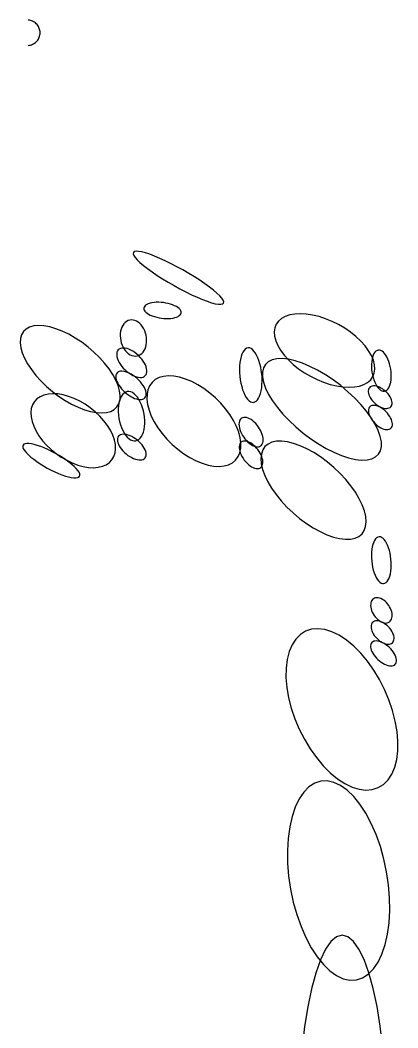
# Model space of a CAD drawing. Extents: x 27 to 214, y 5 to 397.
# Drawn here: x 27.9 to 55.5, y 120.3 to 193.9 of the extents above; entities that cross this region are included whole.
import ezdxf

# ---------------------------------------------------------------- set-up
doc = ezdxf.new("R2010")
doc.units = 0

msp = doc.modelspace()

# ---------------------------------------------------------------- linework, layer by layer
at = {"layer": 'ARCS'}
for p, q in [((28.592, 193.856), (28.512, 193.866)), ((28.672, 193.84), (28.592, 193.856)), ((28.75, 193.817), (28.672, 193.84)), ((28.826, 193.787), (28.75, 193.817)), ((28.899, 193.75), (28.826, 193.787)), ((28.968, 193.707), (28.899, 193.75)), ((29.034, 193.658), (28.968, 193.707)), ((29.094, 193.604), (29.034, 193.658)), ((29.15, 193.544), (29.094, 193.604)), ((29.2, 193.48), (29.15, 193.544)), ((29.244, 193.411), (29.2, 193.48)), ((29.282, 193.339), (29.244, 193.411)), ((29.314, 193.264), (29.282, 193.339)), ((29.339, 193.187), (29.314, 193.264)), ((29.314, 192.625), (29.339, 192.703)), ((29.357, 193.107), (29.339, 193.187)), ((29.339, 192.703), (29.357, 192.783)), ((29.367, 193.026), (29.357, 193.107)), ((29.357, 192.783), (29.367, 192.863)), ((29.371, 192.945), (29.367, 193.026)), ((29.367, 192.863), (29.371, 192.945)), ((28.512, 192.024), (28.592, 192.033)), ((28.592, 192.033), (28.672, 192.049)), ((28.672, 192.049), (28.75, 192.073)), ((28.75, 192.073), (28.826, 192.103)), ((28.826, 192.103), (28.899, 192.14)), ((28.899, 192.14), (28.968, 192.182)), ((28.968, 192.182), (29.034, 192.231)), ((29.034, 192.231), (29.094, 192.286)), ((29.094, 192.286), (29.15, 192.345)), ((29.15, 192.345), (29.2, 192.41)), ((29.2, 192.41), (29.244, 192.478)), ((29.244, 192.478), (29.282, 192.55)), ((29.282, 192.55), (29.314, 192.625))]:
    msp.add_line(p, q, dxfattribs=at)
at = {"layer": 'ELLIPSES'}
for p, q in [((36.184, 176.914), (36.17, 176.824)), ((36.17, 176.824), (36.213, 176.703)), ((36.254, 176.973), (36.184, 176.914)), ((36.213, 176.703), (36.311, 176.555)), ((36.379, 176.999), (36.254, 176.973)), ((36.311, 176.555), (36.464, 176.38)), ((36.557, 176.992), (36.379, 176.999)), ((36.785, 176.952), (36.557, 176.992)), ((37.06, 176.88), (36.785, 176.952)), ((37.375, 176.777), (37.06, 176.88)), ((37.727, 176.644), (37.375, 176.777)), ((38.108, 176.484), (37.727, 176.644)), ((36.464, 176.38), (36.668, 176.184)), ((36.668, 176.184), (36.921, 175.968)), ((36.921, 175.968), (37.217, 175.737)), ((38.513, 176.3), (38.108, 176.484)), ((38.935, 176.095), (38.513, 176.3)), ((39.365, 175.872), (38.935, 176.095)), ((39.798, 175.635), (39.365, 175.872)), ((37.217, 175.737), (37.552, 175.494)), ((37.552, 175.494), (37.919, 175.244)), ((37.919, 175.244), (38.314, 174.99)), ((40.225, 175.389), (39.798, 175.635)), ((40.639, 175.137), (40.225, 175.389)), ((41.034, 174.884), (40.639, 175.137)), ((38.314, 174.99), (38.728, 174.738)), ((38.728, 174.738), (39.155, 174.492)), ((39.155, 174.492), (39.588, 174.255)), ((41.401, 174.633), (41.034, 174.884)), ((41.736, 174.39), (41.401, 174.633)), ((42.032, 174.159), (41.736, 174.39)), ((39.588, 174.255), (40.018, 174.032)), ((40.018, 174.032), (40.44, 173.827)), ((40.44, 173.827), (40.845, 173.643)), ((40.845, 173.643), (41.226, 173.483)), ((42.285, 173.943), (42.032, 174.159)), ((42.489, 173.747), (42.285, 173.943)), ((42.642, 173.572), (42.489, 173.747)), ((42.74, 173.424), (42.642, 173.572)), ((36.97, 172.933), (36.949, 172.86)), ((36.949, 172.86), (36.951, 172.785)), ((37.014, 173.001), (36.97, 172.933)), ((37.08, 173.064), (37.014, 173.001)), ((37.168, 173.12), (37.08, 173.064)), ((37.274, 173.169), (37.168, 173.12)), ((37.399, 173.21), (37.274, 173.169)), ((37.539, 173.242), (37.399, 173.21)), ((37.692, 173.264), (37.539, 173.242)), ((37.856, 173.276), (37.692, 173.264)), ((38.028, 173.278), (37.856, 173.276)), ((38.204, 173.27), (38.028, 173.278)), ((38.382, 173.252), (38.204, 173.27)), ((38.559, 173.225), (38.382, 173.252)), ((38.732, 173.188), (38.559, 173.225)), ((38.897, 173.142), (38.732, 173.188)), ((39.053, 173.089), (38.897, 173.142)), ((39.195, 173.028), (39.053, 173.089)), ((39.323, 172.962), (39.195, 173.028)), ((39.433, 172.891), (39.323, 172.962)), ((39.524, 172.817), (39.433, 172.891)), ((39.594, 172.74), (39.524, 172.817)), ((41.226, 173.483), (41.578, 173.35)), ((41.578, 173.35), (41.893, 173.247)), ((41.893, 173.247), (42.168, 173.175)), ((42.168, 173.175), (42.396, 173.135)), ((42.396, 173.135), (42.574, 173.128)), ((42.574, 173.128), (42.699, 173.154)), ((42.699, 173.154), (42.769, 173.213)), ((42.783, 173.303), (42.74, 173.424)), ((42.769, 173.213), (42.783, 173.303)), ((36.951, 172.785), (36.976, 172.708)), ((36.976, 172.708), (37.024, 172.63)), ((37.024, 172.63), (37.094, 172.553)), ((37.094, 172.553), (37.185, 172.479)), ((37.185, 172.479), (37.296, 172.408)), ((37.296, 172.408), (37.423, 172.342)), ((37.423, 172.342), (37.566, 172.281)), ((37.566, 172.281), (37.721, 172.228)), ((37.721, 172.228), (37.887, 172.182)), ((37.887, 172.182), (38.059, 172.146)), ((38.059, 172.146), (38.236, 172.118)), ((38.236, 172.118), (38.414, 172.1)), ((38.414, 172.1), (38.591, 172.092)), ((38.591, 172.092), (38.762, 172.094)), ((38.762, 172.094), (38.926, 172.106)), ((38.926, 172.106), (39.08, 172.128)), ((39.08, 172.128), (39.22, 172.16)), ((39.22, 172.16), (39.344, 172.201)), ((39.344, 172.201), (39.451, 172.25)), ((39.451, 172.25), (39.538, 172.306)), ((39.538, 172.306), (39.604, 172.369)), ((39.642, 172.663), (39.594, 172.74)), ((39.604, 172.369), (39.649, 172.437)), ((39.668, 172.585), (39.642, 172.663)), ((39.649, 172.437), (39.67, 172.51)), ((39.67, 172.51), (39.668, 172.585)), ((47.006, 172.092), (46.786, 171.899)), ((47.281, 172.245), (47.006, 172.092)), ((47.605, 172.356), (47.281, 172.245)), ((47.972, 172.422), (47.605, 172.356)), ((48.377, 172.443), (47.972, 172.422)), ((48.812, 172.418), (48.377, 172.443)), ((49.27, 172.348), (48.812, 172.418)), ((49.743, 172.233), (49.27, 172.348)), ((50.223, 172.076), (49.743, 172.233)), ((50.702, 171.879), (50.223, 172.076)), ((28.607, 171.465), (28.353, 171.327)), ((28.912, 171.55), (28.607, 171.465)), ((29.263, 171.581), (28.912, 171.55)), ((29.653, 171.557), (29.263, 171.581)), ((30.075, 171.48), (29.653, 171.557)), ((30.524, 171.349), (30.075, 171.48)), ((30.99, 171.168), (30.524, 171.349)), ((35.34, 171.459), (35.287, 171.314)), ((35.408, 171.59), (35.34, 171.459)), ((35.49, 171.706), (35.408, 171.59)), ((35.583, 171.804), (35.49, 171.706)), ((35.686, 171.883), (35.583, 171.804)), ((35.798, 171.941), (35.686, 171.883)), ((35.917, 171.977), (35.798, 171.941)), ((36.041, 171.991), (35.917, 171.977)), ((36.167, 171.983), (36.041, 171.991)), ((36.293, 171.952), (36.167, 171.983)), ((36.418, 171.899), (36.293, 171.952)), ((36.538, 171.826), (36.418, 171.899)), ((36.653, 171.732), (36.538, 171.826)), ((36.76, 171.621), (36.653, 171.732)), ((36.857, 171.493), (36.76, 171.621)), ((36.942, 171.351), (36.857, 171.493)), ((37.015, 171.198), (36.942, 171.351)), ((46.519, 171.406), (46.478, 171.115)), ((46.622, 171.669), (46.519, 171.406)), ((46.786, 171.899), (46.622, 171.669)), ((51.171, 171.646), (50.702, 171.879)), ((51.623, 171.381), (51.171, 171.646)), ((52.049, 171.088), (51.623, 171.381)), ((27.932, 170.627), (27.915, 170.31)), ((28.012, 170.904), (27.932, 170.627)), ((28.153, 171.139), (28.012, 170.904)), ((28.353, 171.327), (28.153, 171.139)), ((31.466, 170.939), (30.99, 171.168)), ((31.944, 170.667), (31.466, 170.939)), ((32.416, 170.355), (31.944, 170.667)), ((35.227, 170.994), (35.222, 170.825)), ((35.222, 170.825), (35.233, 170.652)), ((35.249, 171.158), (35.227, 170.994)), ((35.233, 170.652), (35.26, 170.481)), ((35.287, 171.314), (35.249, 171.158)), ((37.073, 171.035), (37.015, 171.198)), ((37.117, 170.867), (37.073, 171.035)), ((37.144, 170.695), (37.117, 170.867)), ((37.155, 170.523), (37.144, 170.695)), ((46.478, 171.115), (46.5, 170.802)), ((46.5, 170.802), (46.585, 170.47)), ((52.443, 170.772), (52.049, 171.088)), ((52.798, 170.439), (52.443, 170.772)), ((27.915, 170.31), (27.96, 169.961)), ((27.96, 169.961), (28.066, 169.585)), ((32.873, 170.01), (32.416, 170.355)), ((33.308, 169.638), (32.873, 170.01)), ((35.244, 169.903), (35.155, 169.86)), ((35.347, 169.928), (35.244, 169.903)), ((35.26, 170.481), (35.304, 170.312)), ((35.304, 170.312), (35.362, 170.15)), ((35.462, 169.935), (35.347, 169.928)), ((35.362, 170.15), (35.435, 169.996)), ((35.435, 169.996), (35.52, 169.855)), ((35.587, 169.923), (35.462, 169.935)), ((35.721, 169.894), (35.587, 169.923)), ((35.861, 169.846), (35.721, 169.894)), ((36.969, 169.757), (37.037, 169.889)), ((37.037, 169.889), (37.09, 170.033)), ((37.09, 170.033), (37.128, 170.189)), ((37.128, 170.189), (37.15, 170.353)), ((37.15, 170.353), (37.155, 170.523)), ((44.458, 169.921), (44.36, 169.86)), ((44.561, 169.948), (44.458, 169.921)), ((44.667, 169.942), (44.561, 169.948)), ((44.775, 169.901), (44.667, 169.942)), ((44.883, 169.828), (44.775, 169.901)), ((46.585, 170.47), (46.73, 170.126)), ((46.73, 170.126), (46.934, 169.776)), ((53.108, 170.095), (52.798, 170.439)), ((53.367, 169.744), (53.108, 170.095)), ((28.066, 169.585), (28.233, 169.189)), ((28.233, 169.189), (28.456, 168.779)), ((33.713, 169.244), (33.308, 169.638)), ((34.082, 168.835), (33.713, 169.244)), ((34.968, 169.53), (34.967, 169.414)), ((34.967, 169.414), (34.985, 169.29)), ((34.988, 169.633), (34.968, 169.53)), ((34.985, 169.29), (35.022, 169.158)), ((35.026, 169.724), (34.988, 169.633)), ((35.022, 169.158), (35.076, 169.021)), ((35.082, 169.8), (35.026, 169.724)), ((35.155, 169.86), (35.082, 169.8)), ((35.52, 169.855), (35.617, 169.727)), ((35.617, 169.727), (35.724, 169.615)), ((35.724, 169.615), (35.839, 169.522)), ((35.839, 169.522), (35.959, 169.448)), ((36.004, 169.782), (35.861, 169.846)), ((35.959, 169.448), (36.084, 169.395)), ((36.148, 169.702), (36.004, 169.782)), ((36.084, 169.395), (36.21, 169.365)), ((36.291, 169.608), (36.148, 169.702)), ((36.21, 169.365), (36.336, 169.356)), ((36.43, 169.501), (36.291, 169.608)), ((36.336, 169.356), (36.46, 169.37)), ((36.563, 169.383), (36.43, 169.501)), ((36.46, 169.37), (36.579, 169.406)), ((36.688, 169.256), (36.563, 169.383)), ((36.579, 169.406), (36.691, 169.465)), ((36.802, 169.123), (36.688, 169.256)), ((36.691, 169.465), (36.794, 169.543)), ((36.794, 169.543), (36.888, 169.641)), ((36.888, 169.641), (36.969, 169.757)), ((44.052, 169.309), (44.002, 169.107)), ((44.114, 169.489), (44.052, 169.309)), ((44.186, 169.642), (44.114, 169.489)), ((44.269, 169.766), (44.186, 169.642)), ((44.36, 169.86), (44.269, 169.766)), ((44.988, 169.722), (44.883, 169.828)), ((45.09, 169.586), (44.988, 169.722)), ((45.186, 169.423), (45.09, 169.586)), ((45.275, 169.234), (45.186, 169.423)), ((45.355, 169.024), (45.275, 169.234)), ((46.664, 169.156), (46.32, 169.079)), ((47.064, 169.169), (46.664, 169.156)), ((46.934, 169.776), (47.193, 169.426)), ((47.513, 169.119), (47.064, 169.169)), ((47.193, 169.426), (47.503, 169.081)), ((53.571, 169.394), (53.367, 169.744)), ((53.716, 169.05), (53.571, 169.394)), ((53.65, 169.281), (53.613, 169.125)), ((53.698, 169.421), (53.65, 169.281)), ((53.757, 169.542), (53.698, 169.421)), ((53.824, 169.641), (53.757, 169.542)), ((53.9, 169.717), (53.824, 169.641)), ((53.982, 169.768), (53.9, 169.717)), ((54.07, 169.795), (53.982, 169.768)), ((54.161, 169.795), (54.07, 169.795)), ((54.255, 169.77), (54.161, 169.795)), ((54.35, 169.72), (54.255, 169.77)), ((54.443, 169.645), (54.35, 169.72)), ((54.535, 169.547), (54.443, 169.645)), ((54.622, 169.428), (54.535, 169.547)), ((54.703, 169.289), (54.622, 169.428)), ((54.778, 169.133), (54.703, 169.289)), ((54.844, 168.963), (54.778, 169.133)), ((28.456, 168.779), (28.733, 168.362)), ((34.407, 168.419), (34.082, 168.835)), ((34.684, 168.002), (34.407, 168.419)), ((35.076, 169.021), (35.147, 168.881)), ((35.147, 168.881), (35.235, 168.741)), ((35.235, 168.741), (35.336, 168.603)), ((35.336, 168.603), (35.45, 168.469)), ((35.45, 168.469), (35.574, 168.342)), ((36.903, 168.985), (36.802, 169.123)), ((36.99, 168.845), (36.903, 168.985)), ((37.062, 168.705), (36.99, 168.845)), ((37.116, 168.568), (37.062, 168.705)), ((37.153, 168.436), (37.116, 168.568)), ((37.171, 168.311), (37.153, 168.436)), ((43.943, 168.647), (43.933, 168.398)), ((43.933, 168.398), (43.939, 168.141)), ((43.966, 168.885), (43.943, 168.647)), ((44.002, 169.107), (43.966, 168.885)), ((45.424, 168.796), (45.355, 169.024)), ((45.483, 168.553), (45.424, 168.796)), ((45.529, 168.3), (45.483, 168.553)), ((45.68, 168.489), (45.609, 168.183)), ((45.824, 168.743), (45.68, 168.489)), ((46.038, 168.941), (45.824, 168.743)), ((46.32, 169.079), (46.038, 168.941)), ((47.503, 169.081), (47.858, 168.748)), ((48.005, 169.007), (47.513, 169.119)), ((47.858, 168.748), (48.252, 168.432)), ((48.53, 168.834), (48.005, 169.007)), ((48.252, 168.432), (48.679, 168.139)), ((49.079, 168.603), (48.53, 168.834)), ((49.643, 168.319), (49.079, 168.603)), ((53.575, 168.771), (53.574, 168.581)), ((53.574, 168.581), (53.586, 168.385)), ((53.588, 168.954), (53.575, 168.771)), ((53.613, 169.125), (53.588, 168.954)), ((53.801, 168.719), (53.716, 169.05)), ((53.782, 168.114), (53.823, 168.405)), ((53.823, 168.405), (53.801, 168.719)), ((54.901, 168.781), (54.844, 168.963)), ((54.948, 168.591), (54.901, 168.781)), ((54.983, 168.395), (54.948, 168.591)), ((28.733, 168.362), (29.059, 167.946)), ((29.059, 167.946), (29.427, 167.537)), ((34.908, 167.592), (34.684, 168.002)), ((34.913, 167.958), (34.901, 167.858)), ((34.901, 167.858), (34.908, 167.747)), ((34.908, 167.747), (34.933, 167.627)), ((34.945, 168.046), (34.913, 167.958)), ((34.994, 168.119), (34.945, 168.046)), ((35.061, 168.177), (34.994, 168.119)), ((35.144, 168.218), (35.061, 168.177)), ((35.242, 168.242), (35.144, 168.218)), ((35.353, 168.249), (35.242, 168.242)), ((35.476, 168.238), (35.353, 168.249)), ((35.607, 168.21), (35.476, 168.238)), ((35.574, 168.342), (35.707, 168.224)), ((35.746, 168.164), (35.607, 168.21)), ((35.707, 168.224), (35.847, 168.117)), ((35.889, 168.102), (35.746, 168.164)), ((35.847, 168.117), (35.99, 168.023)), ((36.034, 168.026), (35.889, 168.102)), ((35.99, 168.023), (36.134, 167.943)), ((36.179, 167.935), (36.034, 168.026)), ((36.134, 167.943), (36.277, 167.879)), ((36.321, 167.832), (36.179, 167.935)), ((36.277, 167.879), (36.417, 167.832)), ((36.458, 167.718), (36.321, 167.832)), ((36.417, 167.832), (36.551, 167.802)), ((36.587, 167.596), (36.458, 167.718)), ((36.551, 167.802), (36.676, 167.791)), ((36.676, 167.791), (36.791, 167.798)), ((36.791, 167.798), (36.894, 167.823)), ((36.894, 167.823), (36.983, 167.865)), ((36.983, 167.865), (37.055, 167.925)), ((37.055, 167.925), (37.112, 168.001)), ((37.112, 168.001), (37.15, 168.092)), ((37.15, 168.092), (37.17, 168.196)), ((37.17, 168.196), (37.171, 168.311)), ((38.066, 167.778), (37.785, 167.633)), ((38.389, 167.869), (38.066, 167.778)), ((38.751, 167.905), (38.389, 167.869)), ((39.144, 167.883), (38.751, 167.905)), ((39.563, 167.806), (39.144, 167.883)), ((39.999, 167.674), (39.563, 167.806)), ((40.445, 167.489), (39.999, 167.674)), ((43.939, 168.141), (43.958, 167.881)), ((43.958, 167.881), (43.99, 167.622)), ((45.562, 168.042), (45.529, 168.3)), ((45.581, 167.782), (45.562, 168.042)), ((45.586, 167.525), (45.581, 167.782)), ((45.609, 168.183), (45.613, 167.831)), ((45.613, 167.831), (45.691, 167.438)), ((48.679, 168.139), (49.13, 167.874)), ((49.13, 167.874), (49.6, 167.641)), ((50.212, 167.986), (49.643, 168.319)), ((50.778, 167.609), (50.212, 167.986)), ((53.516, 167.622), (53.679, 167.852)), ((53.586, 168.385), (53.609, 168.188)), ((53.609, 168.188), (53.645, 167.993)), ((53.645, 167.993), (53.691, 167.803)), ((53.679, 167.852), (53.782, 168.114)), ((53.691, 167.803), (53.748, 167.621)), ((55.007, 168.198), (54.983, 168.395)), ((55.004, 167.63), (55.017, 167.812)), ((55.018, 168.003), (55.007, 168.198)), ((55.017, 167.812), (55.018, 168.003)), ((29.427, 167.537), (29.832, 167.143)), ((29.832, 167.143), (30.267, 166.771)), ((35.074, 167.196), (34.908, 167.592)), ((34.933, 167.627), (34.977, 167.499)), ((34.977, 167.499), (35.039, 167.367)), ((35.039, 167.367), (35.117, 167.233)), ((35.181, 166.82), (35.074, 167.196)), ((35.117, 167.233), (35.211, 167.098)), ((35.211, 167.098), (35.318, 166.965)), ((35.318, 166.965), (35.438, 166.836)), ((36.706, 167.467), (36.587, 167.596)), ((36.813, 167.334), (36.706, 167.467)), ((36.907, 167.199), (36.813, 167.334)), ((36.985, 167.065), (36.907, 167.199)), ((37.047, 166.933), (36.985, 167.065)), ((37.091, 166.805), (37.047, 166.933)), ((37.373, 167.189), (37.249, 166.899)), ((37.553, 167.435), (37.373, 167.189)), ((37.785, 167.633), (37.553, 167.435)), ((40.895, 167.255), (40.445, 167.489)), ((41.339, 166.975), (40.895, 167.255)), ((41.77, 166.655), (41.339, 166.975)), ((43.99, 167.622), (44.036, 167.369)), ((44.036, 167.369), (44.095, 167.127)), ((44.095, 167.127), (44.165, 166.898)), ((45.517, 166.815), (45.554, 167.037)), ((45.554, 167.037), (45.577, 167.275)), ((45.577, 167.275), (45.586, 167.525)), ((45.691, 167.438), (45.842, 167.012)), ((45.842, 167.012), (46.063, 166.559)), ((49.6, 167.641), (50.078, 167.444)), ((50.078, 167.444), (50.558, 167.287)), ((50.558, 167.287), (51.031, 167.172)), ((51.329, 167.196), (50.778, 167.609)), ((51.031, 167.172), (51.489, 167.102)), ((51.856, 166.754), (51.329, 167.196)), ((51.489, 167.102), (51.924, 167.077)), ((51.924, 167.077), (52.329, 167.098)), ((52.329, 167.098), (52.696, 167.164)), ((52.696, 167.164), (53.02, 167.275)), ((53.02, 167.275), (53.295, 167.428)), ((53.295, 167.428), (53.516, 167.622)), ((53.377, 166.983), (53.347, 166.909)), ((53.421, 167.046), (53.377, 166.983)), ((53.479, 167.097), (53.421, 167.046)), ((53.549, 167.135), (53.479, 167.097)), ((53.63, 167.16), (53.549, 167.135)), ((53.721, 167.171), (53.63, 167.16)), ((53.82, 167.169), (53.721, 167.171)), ((53.748, 167.621), (53.814, 167.451)), ((53.814, 167.451), (53.889, 167.295)), ((53.925, 167.152), (53.82, 167.169)), ((53.889, 167.295), (53.97, 167.156)), ((54.036, 167.121), (53.925, 167.152)), ((53.97, 167.156), (54.057, 167.037)), ((54.149, 167.077), (54.036, 167.121)), ((54.057, 167.037), (54.149, 166.939)), ((54.263, 167.021), (54.149, 167.077)), ((54.149, 166.939), (54.242, 166.864)), ((54.377, 166.953), (54.263, 167.021)), ((54.487, 166.875), (54.377, 166.953)), ((54.692, 166.867), (54.768, 166.943)), ((54.768, 166.943), (54.835, 167.042)), ((54.835, 167.042), (54.894, 167.163)), ((54.894, 167.163), (54.942, 167.302)), ((54.942, 167.302), (54.979, 167.459)), ((54.979, 167.459), (55.004, 167.63)), ((29.144, 166.228), (28.957, 166.028)), ((29.377, 166.388), (29.144, 166.228)), ((29.651, 166.505), (29.377, 166.388)), ((29.961, 166.578), (29.651, 166.505)), ((30.303, 166.605), (29.961, 166.578)), ((30.267, 166.771), (30.724, 166.426)), ((30.67, 166.587), (30.303, 166.605)), ((31.056, 166.522), (30.67, 166.587)), ((30.724, 166.426), (31.196, 166.115)), ((31.455, 166.412), (31.056, 166.522)), ((31.86, 166.26), (31.455, 166.412)), ((32.263, 166.067), (31.86, 166.26)), ((35.226, 166.471), (35.181, 166.82)), ((35.245, 166.291), (35.181, 166.12)), ((35.208, 166.155), (35.226, 166.471)), ((35.322, 166.438), (35.245, 166.291)), ((35.411, 166.561), (35.322, 166.438)), ((35.512, 166.656), (35.411, 166.561)), ((35.438, 166.836), (35.567, 166.714)), ((35.622, 166.722), (35.512, 166.656)), ((35.567, 166.714), (35.703, 166.6)), ((35.739, 166.758), (35.622, 166.722)), ((35.703, 166.6), (35.845, 166.497)), ((35.861, 166.764), (35.739, 166.758)), ((35.845, 166.497), (35.99, 166.406)), ((35.987, 166.738), (35.861, 166.764)), ((36.113, 166.683), (35.987, 166.738)), ((35.99, 166.406), (36.135, 166.329)), ((36.239, 166.597), (36.113, 166.683)), ((36.135, 166.329), (36.278, 166.268)), ((36.361, 166.484), (36.239, 166.597)), ((36.278, 166.268), (36.417, 166.222)), ((36.478, 166.345), (36.361, 166.484)), ((36.417, 166.222), (36.549, 166.194)), ((36.588, 166.183), (36.478, 166.345)), ((36.549, 166.194), (36.671, 166.183)), ((36.782, 166.189), (36.88, 166.214)), ((36.88, 166.214), (36.963, 166.255)), ((36.963, 166.255), (37.03, 166.313)), ((37.03, 166.313), (37.08, 166.386)), ((37.08, 166.386), (37.111, 166.474)), ((37.116, 166.685), (37.091, 166.805)), ((37.111, 166.474), (37.123, 166.574)), ((37.123, 166.574), (37.116, 166.685)), ((37.181, 166.569), (37.173, 166.206)), ((37.173, 166.206), (37.223, 165.815)), ((37.249, 166.899), (37.181, 166.569)), ((42.182, 166.3), (41.77, 166.655)), ((42.567, 165.915), (42.182, 166.3)), ((44.165, 166.898), (44.244, 166.688)), ((44.244, 166.688), (44.333, 166.5)), ((44.333, 166.5), (44.429, 166.336)), ((44.429, 166.336), (44.531, 166.2)), ((44.531, 166.2), (44.637, 166.095)), ((45.25, 166.156), (45.333, 166.281)), ((45.333, 166.281), (45.406, 166.434)), ((45.406, 166.434), (45.467, 166.613)), ((45.467, 166.613), (45.517, 166.815)), ((46.063, 166.559), (46.351, 166.087)), ((52.351, 166.289), (51.856, 166.754)), ((52.805, 165.811), (52.351, 166.289)), ((53.332, 166.825), (53.331, 166.734)), ((53.331, 166.734), (53.346, 166.635)), ((53.347, 166.909), (53.332, 166.825)), ((53.346, 166.635), (53.375, 166.532)), ((53.375, 166.532), (53.418, 166.426)), ((53.418, 166.426), (53.475, 166.319)), ((53.475, 166.319), (53.544, 166.212)), ((53.544, 166.212), (53.624, 166.107)), ((54.242, 166.864), (54.337, 166.813)), ((54.337, 166.813), (54.431, 166.788)), ((54.431, 166.788), (54.522, 166.789)), ((54.592, 166.788), (54.487, 166.875)), ((54.522, 166.789), (54.61, 166.815)), ((54.691, 166.694), (54.592, 166.788)), ((54.61, 166.815), (54.692, 166.867)), ((54.781, 166.594), (54.691, 166.694)), ((54.862, 166.489), (54.781, 166.594)), ((54.931, 166.382), (54.862, 166.489)), ((54.987, 166.275), (54.931, 166.382)), ((55.031, 166.169), (54.987, 166.275)), ((28.73, 165.524), (28.695, 165.229)), ((28.818, 165.792), (28.73, 165.524)), ((28.957, 166.028), (28.818, 165.792)), ((31.196, 166.115), (31.674, 165.842)), ((31.674, 165.842), (32.15, 165.613)), ((32.15, 165.613), (32.616, 165.432)), ((32.659, 165.838), (32.263, 166.067)), ((33.039, 165.575), (32.659, 165.838)), ((33.398, 165.284), (33.039, 165.575)), ((34.788, 165.454), (34.987, 165.642)), ((34.987, 165.642), (35.128, 165.877)), ((35.1, 165.723), (35.083, 165.504)), ((35.083, 165.504), (35.083, 165.275)), ((35.133, 165.93), (35.1, 165.723)), ((35.128, 165.877), (35.208, 166.155)), ((35.181, 166.12), (35.133, 165.93)), ((36.689, 165.999), (36.588, 166.183)), ((36.671, 166.183), (36.782, 166.189)), ((36.778, 165.798), (36.689, 165.999)), ((36.855, 165.582), (36.778, 165.798)), ((36.919, 165.356), (36.855, 165.582)), ((37.223, 165.815), (37.33, 165.404)), ((42.918, 165.508), (42.567, 165.915)), ((43.229, 165.086), (42.918, 165.508)), ((44.637, 166.095), (44.744, 166.021)), ((44.744, 166.021), (44.852, 165.981)), ((44.852, 165.981), (44.959, 165.974)), ((44.959, 165.974), (45.062, 166.002)), ((45.062, 166.002), (45.159, 166.063)), ((45.159, 166.063), (45.25, 166.156)), ((46.351, 166.087), (46.701, 165.605)), ((46.701, 165.605), (47.106, 165.12)), ((53.211, 165.326), (52.805, 165.811)), ((53.372, 165.522), (53.352, 165.438)), ((53.405, 165.595), (53.372, 165.522)), ((53.453, 165.655), (53.405, 165.595)), ((53.514, 165.702), (53.453, 165.655)), ((53.588, 165.735), (53.514, 165.702)), ((53.672, 165.753), (53.588, 165.735)), ((53.624, 166.107), (53.715, 166.007)), ((53.765, 165.755), (53.672, 165.753)), ((53.715, 166.007), (53.813, 165.913)), ((53.867, 165.743), (53.765, 165.755)), ((53.813, 165.913), (53.919, 165.826)), ((53.974, 165.716), (53.867, 165.743)), ((53.919, 165.826), (54.029, 165.748)), ((54.086, 165.674), (53.974, 165.716)), ((54.029, 165.748), (54.142, 165.68)), ((54.201, 165.619), (54.086, 165.674)), ((54.142, 165.68), (54.256, 165.624)), ((54.315, 165.55), (54.201, 165.619)), ((54.256, 165.624), (54.369, 165.58)), ((54.429, 165.471), (54.315, 165.55)), ((54.369, 165.58), (54.48, 165.549)), ((54.538, 165.381), (54.429, 165.471)), ((54.48, 165.549), (54.586, 165.533)), ((54.586, 165.533), (54.685, 165.53)), ((54.685, 165.53), (54.776, 165.541)), ((54.776, 165.541), (54.857, 165.566)), ((54.857, 165.566), (54.927, 165.604)), ((54.927, 165.604), (54.984, 165.655)), ((54.984, 165.655), (55.028, 165.719)), ((55.028, 165.719), (55.058, 165.792)), ((55.06, 166.066), (55.031, 166.169)), ((55.058, 165.792), (55.074, 165.876)), ((55.074, 165.968), (55.06, 166.066)), ((55.074, 165.876), (55.074, 165.968)), ((28.695, 165.229), (28.712, 164.91)), ((28.712, 164.91), (28.782, 164.574)), ((32.616, 165.432), (33.065, 165.302)), ((33.065, 165.302), (33.488, 165.224)), ((33.73, 164.969), (33.398, 165.284)), ((33.488, 165.224), (33.878, 165.2)), ((34.028, 164.636), (33.73, 164.969)), ((33.878, 165.2), (34.228, 165.231)), ((34.228, 165.231), (34.533, 165.316)), ((34.533, 165.316), (34.788, 165.454)), ((35.083, 165.275), (35.1, 165.041)), ((35.1, 165.041), (35.133, 164.805)), ((35.133, 164.805), (35.181, 164.572)), ((36.967, 165.123), (36.919, 165.356)), ((37, 164.888), (36.967, 165.123)), ((37.016, 164.653), (37, 164.888)), ((37.33, 165.404), (37.494, 164.978)), ((37.494, 164.978), (37.711, 164.547)), ((43.496, 164.655), (43.229, 165.086)), ((44.018, 164.756), (43.967, 164.682)), ((44.083, 164.813), (44.018, 164.756)), ((44.159, 164.853), (44.083, 164.813)), ((44.246, 164.875), (44.159, 164.853)), ((44.343, 164.879), (44.246, 164.875)), ((44.446, 164.864), (44.343, 164.879)), ((44.556, 164.831), (44.446, 164.864)), ((44.669, 164.78), (44.556, 164.831)), ((44.784, 164.713), (44.669, 164.78)), ((47.106, 165.12), (47.56, 164.642)), ((53.56, 164.844), (53.211, 165.326)), ((53.352, 165.438), (53.348, 165.345)), ((53.348, 165.345), (53.359, 165.243)), ((53.359, 165.243), (53.385, 165.135)), ((53.385, 165.135), (53.425, 165.022)), ((53.425, 165.022), (53.478, 164.907)), ((53.478, 164.907), (53.545, 164.791)), ((53.545, 164.791), (53.623, 164.677)), ((53.848, 164.372), (53.56, 164.844)), ((54.643, 165.282), (54.538, 165.381)), ((54.74, 165.176), (54.643, 165.282)), ((54.828, 165.065), (54.74, 165.176)), ((54.907, 164.95), (54.828, 165.065)), ((54.973, 164.835), (54.907, 164.95)), ((55.027, 164.719), (54.973, 164.835)), ((55.067, 164.607), (55.027, 164.719)), ((28.782, 164.574), (28.903, 164.227)), ((28.903, 164.227), (29.074, 163.875)), ((34.288, 164.291), (34.028, 164.636)), ((34.505, 163.939), (34.288, 164.291)), ((35.181, 164.572), (35.244, 164.346)), ((35.244, 164.346), (35.322, 164.131)), ((35.322, 164.131), (35.411, 163.929)), ((36.918, 163.808), (36.967, 163.998)), ((36.967, 163.998), (37, 164.205)), ((37, 164.205), (37.016, 164.424)), ((37.016, 164.424), (37.016, 164.653)), ((37.711, 164.547), (37.978, 164.116)), ((37.978, 164.116), (38.289, 163.693)), ((43.713, 164.223), (43.496, 164.655)), ((43.876, 163.798), (43.713, 164.223)), ((43.906, 164.492), (43.898, 164.378)), ((43.898, 164.378), (43.905, 164.254)), ((43.905, 164.254), (43.927, 164.122)), ((43.929, 164.594), (43.906, 164.492)), ((43.927, 164.122), (43.964, 163.985)), ((43.967, 164.682), (43.929, 164.594)), ((43.964, 163.985), (44.015, 163.845)), ((44.899, 164.63), (44.784, 164.713)), ((45.012, 164.533), (44.899, 164.63)), ((45.122, 164.423), (45.012, 164.533)), ((45.225, 164.303), (45.122, 164.423)), ((45.32, 164.174), (45.225, 164.303)), ((45.407, 164.039), (45.32, 164.174)), ((45.483, 163.9), (45.407, 164.039)), ((47.56, 164.642), (48.055, 164.177)), ((48.055, 164.177), (48.583, 163.734)), ((53.623, 164.677), (53.711, 164.566)), ((53.711, 164.566), (53.809, 164.46)), ((53.809, 164.46), (53.913, 164.361)), ((54.069, 163.919), (53.848, 164.372)), ((53.913, 164.361), (54.023, 164.271)), ((54.023, 164.271), (54.136, 164.191)), ((54.136, 164.191), (54.251, 164.123)), ((54.251, 164.123), (54.365, 164.068)), ((54.365, 164.068), (54.477, 164.026)), ((54.477, 164.026), (54.584, 163.999)), ((54.584, 163.999), (54.686, 163.986)), ((54.686, 163.986), (54.78, 163.989)), ((54.78, 163.989), (54.864, 164.007)), ((54.864, 164.007), (54.937, 164.04)), ((54.937, 164.04), (54.998, 164.087)), ((54.998, 164.087), (55.046, 164.147)), ((55.046, 164.147), (55.08, 164.22)), ((55.092, 164.499), (55.067, 164.607)), ((55.08, 164.22), (55.099, 164.304)), ((55.103, 164.397), (55.092, 164.499)), ((55.099, 164.304), (55.103, 164.397)), ((29.074, 163.875), (29.291, 163.523)), ((29.291, 163.523), (29.551, 163.178)), ((34.676, 163.586), (34.505, 163.939)), ((34.797, 163.239), (34.676, 163.586)), ((35.028, 163.342), (35.018, 163.247)), ((35.056, 163.427), (35.028, 163.342)), ((35.101, 163.499), (35.056, 163.427)), ((35.163, 163.558), (35.101, 163.499)), ((35.24, 163.602), (35.163, 163.558)), ((35.332, 163.63), (35.24, 163.602)), ((35.436, 163.644), (35.332, 163.63)), ((35.411, 163.929), (35.512, 163.746)), ((35.55, 163.641), (35.436, 163.644)), ((35.512, 163.746), (35.621, 163.583)), ((35.674, 163.622), (35.55, 163.641)), ((35.621, 163.583), (35.738, 163.444)), ((35.805, 163.587), (35.674, 163.622)), ((35.738, 163.444), (35.861, 163.331)), ((35.939, 163.537), (35.805, 163.587)), ((35.861, 163.331), (35.986, 163.246)), ((36.077, 163.474), (35.939, 163.537)), ((36.214, 163.397), (36.077, 163.474)), ((36.348, 163.308), (36.214, 163.397)), ((36.478, 163.209), (36.348, 163.308)), ((36.478, 163.206), (36.588, 163.272)), ((36.588, 163.272), (36.688, 163.367)), ((36.688, 163.367), (36.778, 163.49)), ((36.778, 163.49), (36.855, 163.638)), ((36.855, 163.638), (36.918, 163.808)), ((38.289, 163.693), (38.64, 163.287)), ((38.64, 163.287), (39.025, 162.902)), ((43.984, 163.386), (43.876, 163.798)), ((44.034, 162.996), (43.984, 163.386)), ((44.015, 163.845), (44.078, 163.704)), ((44.078, 163.704), (44.154, 163.565)), ((44.154, 163.565), (44.24, 163.429)), ((44.24, 163.429), (44.336, 163.301)), ((44.336, 163.301), (44.439, 163.18)), ((45.546, 163.759), (45.483, 163.9)), ((45.597, 163.619), (45.546, 163.759)), ((45.634, 163.482), (45.597, 163.619)), ((45.656, 163.35), (45.634, 163.482)), ((45.663, 163.226), (45.656, 163.35)), ((48.583, 163.734), (49.134, 163.321)), ((49.134, 163.321), (49.699, 162.945)), ((54.22, 163.493), (54.069, 163.919)), ((54.298, 163.1), (54.22, 163.493)), ((28.126, 162.853), (28.106, 162.773)), ((28.106, 162.773), (28.121, 162.676)), ((28.121, 162.676), (28.171, 162.562)), ((28.183, 162.913), (28.126, 162.853)), ((28.171, 162.562), (28.256, 162.433)), ((28.273, 162.953), (28.183, 162.913)), ((28.397, 162.972), (28.273, 162.953)), ((28.551, 162.969), (28.397, 162.972)), ((28.733, 162.944), (28.551, 162.969)), ((28.94, 162.899), (28.733, 162.944)), ((29.169, 162.833), (28.94, 162.899)), ((29.415, 162.749), (29.169, 162.833)), ((29.674, 162.646), (29.415, 162.749)), ((29.551, 163.178), (29.85, 162.845)), ((29.943, 162.528), (29.674, 162.646)), ((29.85, 162.845), (30.181, 162.53)), ((30.215, 162.396), (29.943, 162.528)), ((30.181, 162.53), (30.54, 162.239)), ((34.867, 162.904), (34.797, 163.239)), ((34.849, 162.289), (34.885, 162.585)), ((34.885, 162.585), (34.867, 162.904)), ((35.018, 163.247), (35.026, 163.142)), ((35.026, 163.142), (35.052, 163.03)), ((35.052, 163.03), (35.095, 162.913)), ((35.095, 162.913), (35.154, 162.792)), ((35.154, 162.792), (35.23, 162.67)), ((35.23, 162.67), (35.32, 162.548)), ((35.32, 162.548), (35.422, 162.429)), ((35.986, 163.246), (36.113, 163.19)), ((36.113, 163.19), (36.239, 163.164)), ((36.239, 163.164), (36.361, 163.17)), ((36.361, 163.17), (36.478, 163.206)), ((36.601, 163.102), (36.478, 163.209)), ((36.714, 162.988), (36.601, 163.102)), ((36.817, 162.869), (36.714, 162.988)), ((36.907, 162.747), (36.817, 162.869)), ((36.982, 162.624), (36.907, 162.747)), ((37.042, 162.503), (36.982, 162.624)), ((39.025, 162.902), (39.437, 162.547)), ((39.437, 162.547), (39.868, 162.226)), ((43.915, 162.763), (43.912, 162.654)), ((43.912, 162.654), (43.925, 162.537)), ((43.932, 162.861), (43.915, 162.763)), ((43.925, 162.537), (43.952, 162.413)), ((43.963, 162.947), (43.932, 162.861)), ((43.958, 162.303), (44.026, 162.632)), ((44.008, 163.019), (43.963, 162.947)), ((44.067, 163.077), (44.008, 163.019)), ((44.026, 162.632), (44.034, 162.996)), ((44.138, 163.118), (44.067, 163.077)), ((44.219, 163.143), (44.138, 163.118)), ((44.311, 163.15), (44.219, 163.143)), ((44.41, 163.141), (44.311, 163.15)), ((44.515, 163.115), (44.41, 163.141)), ((44.439, 163.18), (44.549, 163.071)), ((44.625, 163.072), (44.515, 163.115)), ((44.549, 163.071), (44.662, 162.974)), ((44.738, 163.013), (44.625, 163.072)), ((44.662, 162.974), (44.777, 162.891)), ((44.851, 162.939), (44.738, 163.013)), ((44.777, 162.891), (44.892, 162.823)), ((44.963, 162.852), (44.851, 162.939)), ((44.892, 162.823), (45.005, 162.773)), ((45.072, 162.753), (44.963, 162.852)), ((45.005, 162.773), (45.115, 162.74)), ((45.175, 162.643), (45.072, 162.753)), ((45.115, 162.74), (45.218, 162.725)), ((45.272, 162.525), (45.175, 162.643)), ((45.218, 162.725), (45.315, 162.728)), ((45.361, 162.4), (45.272, 162.525)), ((45.315, 162.728), (45.402, 162.75)), ((45.402, 162.75), (45.478, 162.79)), ((45.478, 162.79), (45.543, 162.848)), ((45.543, 162.848), (45.594, 162.921)), ((45.594, 162.921), (45.632, 163.01)), ((45.632, 163.01), (45.655, 163.112)), ((45.796, 162.743), (45.632, 162.499)), ((45.655, 163.112), (45.663, 163.226)), ((46.02, 162.932), (45.796, 162.743)), ((46.301, 163.063), (46.02, 162.932)), ((46.635, 163.135), (46.301, 163.063)), ((47.014, 163.146), (46.635, 163.135)), ((47.433, 163.095), (47.014, 163.146)), ((47.885, 162.984), (47.433, 163.095)), ((48.362, 162.814), (47.885, 162.984)), ((48.855, 162.589), (48.362, 162.814)), ((49.357, 162.312), (48.855, 162.589)), ((49.699, 162.945), (50.268, 162.612)), ((50.268, 162.612), (50.832, 162.328)), ((54.231, 162.442), (54.302, 162.748)), ((54.302, 162.748), (54.298, 163.1)), ((28.256, 162.433), (28.374, 162.292)), ((28.374, 162.292), (28.523, 162.141)), ((28.523, 162.141), (28.701, 161.983)), ((28.701, 161.983), (28.904, 161.821)), ((28.904, 161.821), (29.13, 161.656)), ((30.487, 162.252), (30.215, 162.396)), ((30.755, 162.099), (30.487, 162.252)), ((30.54, 162.239), (30.921, 161.976)), ((31.012, 161.94), (30.755, 162.099)), ((30.921, 161.976), (31.316, 161.747)), ((31.256, 161.776), (31.012, 161.94)), ((34.435, 161.586), (34.622, 161.785)), ((34.622, 161.785), (34.761, 162.021)), ((34.761, 162.021), (34.849, 162.289)), ((35.422, 162.429), (35.536, 162.315)), ((35.536, 162.315), (35.658, 162.207)), ((35.658, 162.207), (35.788, 162.108)), ((35.788, 162.108), (35.923, 162.019)), ((35.923, 162.019), (36.06, 161.943)), ((36.06, 161.943), (36.197, 161.879)), ((36.197, 161.879), (36.332, 161.829)), ((36.332, 161.829), (36.462, 161.795)), ((36.462, 161.795), (36.586, 161.776)), ((36.701, 161.773), (36.805, 161.786)), ((36.805, 161.786), (36.896, 161.815)), ((36.896, 161.815), (36.973, 161.859)), ((36.973, 161.859), (37.035, 161.917)), ((37.035, 161.917), (37.08, 161.99)), ((37.085, 162.386), (37.042, 162.503)), ((37.08, 161.99), (37.108, 162.074)), ((37.11, 162.274), (37.085, 162.386)), ((37.108, 162.074), (37.118, 162.169)), ((37.118, 162.169), (37.11, 162.274)), ((39.868, 162.226), (40.312, 161.947)), ((40.312, 161.947), (40.762, 161.713)), ((43.654, 161.767), (43.834, 162.013)), ((43.834, 162.013), (43.958, 162.303)), ((43.952, 162.413), (43.993, 162.284)), ((43.993, 162.284), (44.048, 162.153)), ((44.048, 162.153), (44.115, 162.022)), ((44.115, 162.022), (44.194, 161.893)), ((44.194, 161.893), (44.282, 161.768)), ((45.439, 162.271), (45.361, 162.4)), ((45.507, 162.14), (45.439, 162.271)), ((45.532, 162.205), (45.497, 161.866)), ((45.497, 161.866), (45.528, 161.488)), ((45.561, 162.009), (45.507, 162.14)), ((45.632, 162.499), (45.532, 162.205)), ((45.602, 161.881), (45.561, 162.009)), ((45.63, 161.757), (45.602, 161.881)), ((49.859, 161.988), (49.357, 162.312)), ((50.351, 161.622), (49.859, 161.988)), ((50.832, 162.328), (51.382, 162.097)), ((51.382, 162.097), (51.906, 161.924)), ((51.906, 161.924), (52.398, 161.812)), ((52.398, 161.812), (52.847, 161.762)), ((53.248, 161.775), (53.591, 161.852)), ((53.591, 161.852), (53.873, 161.99)), ((53.873, 161.99), (54.087, 162.188)), ((54.087, 162.188), (54.231, 162.442)), ((29.13, 161.656), (29.373, 161.493)), ((29.373, 161.493), (29.631, 161.334)), ((29.631, 161.334), (29.898, 161.181)), ((29.898, 161.181), (30.17, 161.037)), ((31.481, 161.612), (31.256, 161.776)), ((31.316, 161.747), (31.719, 161.554)), ((31.684, 161.449), (31.481, 161.612)), ((31.862, 161.291), (31.684, 161.449)), ((31.719, 161.554), (32.124, 161.401)), ((32.011, 161.141), (31.862, 161.291)), ((32.129, 161), (32.011, 161.141)), ((32.124, 161.401), (32.523, 161.292)), ((32.523, 161.292), (32.909, 161.227)), ((32.909, 161.227), (33.276, 161.208)), ((33.276, 161.208), (33.618, 161.236)), ((33.618, 161.236), (33.928, 161.308)), ((33.928, 161.308), (34.202, 161.426)), ((34.202, 161.426), (34.435, 161.586)), ((36.586, 161.776), (36.701, 161.773)), ((40.762, 161.713), (41.208, 161.528)), ((41.208, 161.528), (41.644, 161.395)), ((41.644, 161.395), (42.062, 161.318)), ((42.062, 161.318), (42.456, 161.297)), ((42.456, 161.297), (42.817, 161.332)), ((42.817, 161.332), (43.141, 161.423)), ((43.141, 161.423), (43.422, 161.569)), ((43.422, 161.569), (43.654, 161.767)), ((44.282, 161.768), (44.379, 161.65)), ((44.379, 161.65), (44.483, 161.541)), ((44.483, 161.541), (44.592, 161.441)), ((44.592, 161.441), (44.704, 161.354)), ((44.704, 161.354), (44.817, 161.28)), ((44.817, 161.28), (44.929, 161.222)), ((44.929, 161.222), (45.039, 161.179)), ((45.039, 161.179), (45.145, 161.152)), ((45.145, 161.152), (45.244, 161.143)), ((45.244, 161.143), (45.335, 161.151)), ((45.335, 161.151), (45.417, 161.175)), ((45.417, 161.175), (45.487, 161.217)), ((45.487, 161.217), (45.546, 161.274)), ((45.528, 161.488), (45.624, 161.077)), ((45.546, 161.274), (45.591, 161.346)), ((45.591, 161.346), (45.623, 161.432)), ((45.623, 161.432), (45.64, 161.53)), ((45.624, 161.077), (45.783, 160.64)), ((45.642, 161.639), (45.63, 161.757)), ((45.64, 161.53), (45.642, 161.639)), ((50.827, 161.222), (50.351, 161.622)), ((51.276, 160.793), (50.827, 161.222)), ((52.847, 161.762), (53.248, 161.775)), ((30.17, 161.037), (30.443, 160.905)), ((30.443, 160.905), (30.711, 160.786)), ((30.711, 160.786), (30.97, 160.684)), ((30.97, 160.684), (31.217, 160.599)), ((31.217, 160.599), (31.445, 160.534)), ((31.445, 160.534), (31.652, 160.488)), ((31.652, 160.488), (31.835, 160.464)), ((31.835, 160.464), (31.989, 160.461)), ((31.989, 160.461), (32.112, 160.48)), ((32.112, 160.48), (32.203, 160.519)), ((32.214, 160.871), (32.129, 161)), ((32.203, 160.519), (32.259, 160.58)), ((32.265, 160.757), (32.214, 160.871)), ((32.259, 160.58), (32.28, 160.659)), ((32.28, 160.659), (32.265, 160.757)), ((45.783, 160.64), (46.003, 160.184)), ((51.693, 160.343), (51.276, 160.793)), ((52.07, 159.879), (51.693, 160.343)), ((46.003, 160.184), (46.281, 159.718)), ((46.281, 159.718), (46.611, 159.249)), ((52.4, 159.411), (52.07, 159.879)), ((46.611, 159.249), (46.987, 158.786)), ((52.677, 158.944), (52.4, 159.411)), ((52.897, 158.489), (52.677, 158.944)), ((46.987, 158.786), (47.404, 158.336)), ((47.404, 158.336), (47.854, 157.907)), ((53.057, 158.052), (52.897, 158.489)), ((47.854, 157.907), (48.329, 157.506)), ((48.329, 157.506), (48.822, 157.141)), ((53.153, 157.641), (53.057, 158.052)), ((53.183, 157.262), (53.153, 157.641)), ((48.822, 157.141), (49.323, 156.817)), ((49.323, 156.817), (49.825, 156.54)), ((53.048, 156.63), (53.148, 156.923)), ((53.148, 156.923), (53.183, 157.262)), ((49.825, 156.54), (50.319, 156.315)), ((50.319, 156.315), (50.795, 156.145)), ((50.795, 156.145), (51.247, 156.034)), ((51.247, 156.034), (51.666, 155.983)), ((51.666, 155.983), (52.046, 155.994)), ((52.046, 155.994), (52.379, 156.065)), ((52.379, 156.065), (52.66, 156.197)), ((52.66, 156.197), (52.884, 156.386)), ((52.884, 156.386), (53.048, 156.63)), ((53.8, 155.899), (53.735, 155.767)), ((53.872, 156.006), (53.8, 155.899)), ((53.952, 156.086), (53.872, 156.006)), ((54.038, 156.138), (53.952, 156.086)), ((54.129, 156.161), (54.038, 156.138)), ((54.222, 156.156), (54.129, 156.161)), ((54.316, 156.121), (54.222, 156.156)), ((54.41, 156.058), (54.316, 156.121)), ((54.502, 155.967), (54.41, 156.058)), ((54.591, 155.851), (54.502, 155.967)), ((53.603, 155.25), (53.582, 155.046)), ((53.636, 155.44), (53.603, 155.25)), ((53.68, 155.614), (53.636, 155.44)), ((53.735, 155.767), (53.68, 155.614)), ((54.674, 155.71), (54.591, 155.851)), ((54.751, 155.548), (54.674, 155.71)), ((54.82, 155.368), (54.751, 155.548)), ((54.88, 155.172), (54.82, 155.368)), ((54.93, 154.963), (54.88, 155.172)), ((53.582, 155.046), (53.573, 154.832)), ((53.573, 154.832), (53.576, 154.611)), ((53.576, 154.611), (53.592, 154.388)), ((54.969, 154.746), (54.93, 154.963)), ((54.997, 154.524), (54.969, 154.746)), ((55.013, 154.301), (54.997, 154.524)), ((53.592, 154.388), (53.62, 154.166)), ((53.62, 154.166), (53.659, 153.949)), ((53.659, 153.949), (53.709, 153.74)), ((53.709, 153.74), (53.769, 153.544)), ((54.986, 153.663), (55.007, 153.867)), ((55.007, 153.867), (55.016, 154.081)), ((55.016, 154.081), (55.013, 154.301)), ((53.769, 153.544), (53.838, 153.364)), ((53.838, 153.364), (53.915, 153.202)), ((53.915, 153.202), (53.998, 153.062)), ((53.998, 153.062), (54.087, 152.945)), ((54.716, 152.907), (54.789, 153.013)), ((54.789, 153.013), (54.854, 153.145)), ((54.854, 153.145), (54.908, 153.299)), ((54.908, 153.299), (54.953, 153.472)), ((54.953, 153.472), (54.986, 153.663)), ((54.087, 152.945), (54.179, 152.854)), ((54.179, 152.854), (54.273, 152.791)), ((54.273, 152.791), (54.367, 152.756)), ((54.367, 152.756), (54.46, 152.751)), ((54.46, 152.751), (54.55, 152.774)), ((54.55, 152.774), (54.636, 152.827)), ((54.636, 152.827), (54.716, 152.907)), ((53.602, 151.521), (53.56, 151.44)), ((53.655, 151.589), (53.602, 151.521)), ((53.72, 151.644), (53.655, 151.589)), ((53.794, 151.684), (53.72, 151.644)), ((53.877, 151.709), (53.794, 151.684)), ((53.967, 151.718), (53.877, 151.709)), ((54.063, 151.711), (53.967, 151.718)), ((54.163, 151.689), (54.063, 151.711)), ((54.265, 151.652), (54.163, 151.689)), ((54.368, 151.6), (54.265, 151.652)), ((54.47, 151.534), (54.368, 151.6)), ((54.568, 151.455), (54.47, 151.534)), ((53.516, 151.247), (53.513, 151.139)), ((53.513, 151.139), (53.525, 151.024)), ((53.532, 151.349), (53.516, 151.247)), ((53.525, 151.024), (53.549, 150.905)), ((53.56, 151.44), (53.532, 151.349)), ((53.549, 150.905), (53.586, 150.785)), ((53.586, 150.785), (53.635, 150.664)), ((54.662, 151.365), (54.568, 151.455)), ((54.75, 151.266), (54.662, 151.365)), ((54.83, 151.158), (54.75, 151.266)), ((54.901, 151.044), (54.83, 151.158)), ((54.962, 150.926), (54.901, 151.044)), ((55.011, 150.806), (54.962, 150.926)), ((55.049, 150.685), (55.011, 150.806)), ((53.635, 150.664), (53.696, 150.546)), ((53.696, 150.546), (53.767, 150.432)), ((53.767, 150.432), (53.847, 150.325)), ((53.876, 150.024), (53.792, 150.003)), ((53.847, 150.325), (53.935, 150.225)), ((53.968, 150.03), (53.876, 150.024)), ((53.935, 150.225), (54.029, 150.135)), ((54.067, 150.021), (53.968, 150.03)), ((54.029, 150.135), (54.128, 150.057)), ((54.172, 149.999), (54.067, 150.021)), ((54.128, 150.057), (54.23, 149.991)), ((54.942, 150.001), (54.996, 150.07)), ((54.996, 150.07), (55.037, 150.15)), ((55.037, 150.15), (55.066, 150.242)), ((55.073, 150.567), (55.049, 150.685)), ((55.066, 150.242), (55.082, 150.343)), ((55.084, 150.452), (55.073, 150.567)), ((55.082, 150.343), (55.084, 150.452)), ((49.195, 149.414), (48.766, 149.274)), ((49.662, 149.454), (49.195, 149.414)), ((50.159, 149.393), (49.662, 149.454)), ((50.678, 149.233), (50.159, 149.393)), ((53.548, 149.703), (53.539, 149.611)), ((53.539, 149.611), (53.545, 149.511)), ((53.545, 149.511), (53.566, 149.406)), ((53.57, 149.786), (53.548, 149.703)), ((53.566, 149.406), (53.6, 149.297)), ((53.607, 149.859), (53.57, 149.786)), ((53.6, 149.297), (53.648, 149.186)), ((53.656, 149.92), (53.607, 149.859)), ((53.719, 149.968), (53.656, 149.92)), ((53.792, 150.003), (53.719, 149.968)), ((54.28, 149.962), (54.172, 149.999)), ((54.23, 149.991), (54.332, 149.939)), ((54.391, 149.911), (54.28, 149.962)), ((54.332, 149.939), (54.435, 149.901)), ((54.5, 149.849), (54.391, 149.911)), ((54.435, 149.901), (54.534, 149.879)), ((54.608, 149.774), (54.5, 149.849)), ((54.534, 149.879), (54.63, 149.873)), ((54.712, 149.69), (54.608, 149.774)), ((54.63, 149.873), (54.721, 149.882)), ((54.811, 149.596), (54.712, 149.69)), ((54.721, 149.882), (54.803, 149.907)), ((54.803, 149.907), (54.878, 149.947)), ((54.902, 149.496), (54.811, 149.596)), ((54.878, 149.947), (54.942, 150.001)), ((54.984, 149.39), (54.902, 149.496)), ((55.056, 149.281), (54.984, 149.39)), ((55.116, 149.169), (55.056, 149.281)), ((48.049, 148.705), (47.775, 148.286)), ((48.382, 149.036), (48.049, 148.705)), ((48.766, 149.274), (48.382, 149.036)), ((51.21, 148.976), (50.678, 149.233)), ((51.745, 148.626), (51.21, 148.976)), ((52.274, 148.19), (51.745, 148.626)), ((53.648, 149.186), (53.708, 149.074)), ((53.708, 149.074), (53.78, 148.965)), ((53.824, 148.558), (53.737, 148.536)), ((53.78, 148.965), (53.862, 148.859)), ((53.922, 148.564), (53.824, 148.558)), ((53.862, 148.859), (53.953, 148.758)), ((54.029, 148.555), (53.922, 148.564)), ((53.953, 148.758), (54.052, 148.665)), ((54.143, 148.53), (54.029, 148.555)), ((54.052, 148.665), (54.156, 148.581)), ((54.156, 148.581), (54.264, 148.506)), ((55.164, 149.058), (55.116, 149.169)), ((55.157, 148.496), (55.194, 148.569)), ((55.198, 148.949), (55.164, 149.058)), ((55.194, 148.569), (55.217, 148.652)), ((55.219, 148.844), (55.198, 148.949)), ((55.217, 148.652), (55.225, 148.744)), ((55.225, 148.744), (55.219, 148.844)), ((47.775, 148.286), (47.563, 147.786)), ((52.789, 147.674), (52.274, 148.19)), ((53.522, 148.305), (53.507, 148.217)), ((53.507, 148.217), (53.508, 148.119)), ((53.508, 148.119), (53.525, 148.012)), ((53.554, 148.383), (53.522, 148.305)), ((53.525, 148.012), (53.558, 147.9)), ((53.6, 148.448), (53.554, 148.383)), ((53.558, 147.9), (53.606, 147.783)), ((53.662, 148.499), (53.6, 148.448)), ((53.737, 148.536), (53.662, 148.499)), ((54.263, 148.49), (54.143, 148.53)), ((54.386, 148.436), (54.263, 148.49)), ((54.264, 148.506), (54.374, 148.443)), ((54.374, 148.443), (54.484, 148.393)), ((54.51, 148.369), (54.386, 148.436)), ((54.484, 148.393), (54.592, 148.356)), ((54.634, 148.289), (54.51, 148.369)), ((54.592, 148.356), (54.697, 148.333)), ((54.754, 148.198), (54.634, 148.289)), ((54.697, 148.333), (54.796, 148.325)), ((54.869, 148.099), (54.754, 148.198)), ((54.796, 148.325), (54.888, 148.331)), ((54.977, 147.991), (54.869, 148.099)), ((54.888, 148.331), (54.972, 148.352)), ((54.972, 148.352), (55.046, 148.387)), ((55.076, 147.878), (54.977, 147.991)), ((55.046, 148.387), (55.108, 148.435)), ((55.165, 147.761), (55.076, 147.878)), ((55.108, 148.435), (55.157, 148.496)), ((47.417, 147.214), (47.339, 146.58)), ((47.563, 147.786), (47.417, 147.214)), ((53.28, 147.089), (52.789, 147.674)), ((53.739, 146.443), (53.28, 147.089)), ((53.606, 147.783), (53.669, 147.665)), ((53.669, 147.665), (53.745, 147.546)), ((53.745, 147.546), (53.834, 147.429)), ((53.834, 147.429), (53.933, 147.315)), ((53.933, 147.315), (54.041, 147.208)), ((54.041, 147.208), (54.156, 147.108)), ((54.156, 147.108), (54.276, 147.017)), ((55.241, 147.642), (55.165, 147.761)), ((55.304, 147.523), (55.241, 147.642)), ((55.352, 147.406), (55.304, 147.523)), ((55.385, 147.294), (55.352, 147.406)), ((55.402, 147.188), (55.385, 147.294)), ((55.388, 147.001), (55.403, 147.09)), ((55.403, 147.09), (55.402, 147.188)), ((47.339, 146.58), (47.331, 145.894)), ((54.158, 145.747), (53.739, 146.443)), ((54.276, 147.017), (54.4, 146.938)), ((54.4, 146.938), (54.524, 146.87)), ((54.524, 146.87), (54.647, 146.816)), ((54.647, 146.816), (54.767, 146.776)), ((54.767, 146.776), (54.881, 146.752)), ((54.881, 146.752), (54.988, 146.742)), ((54.988, 146.742), (55.086, 146.749)), ((55.086, 146.749), (55.174, 146.77)), ((55.174, 146.77), (55.248, 146.807)), ((55.248, 146.807), (55.31, 146.859)), ((55.31, 146.859), (55.357, 146.924)), ((55.357, 146.924), (55.388, 147.001)), ((47.331, 145.894), (47.392, 145.168)), ((54.531, 145.015), (54.158, 145.747)), ((47.392, 145.168), (47.523, 144.415)), ((54.85, 144.258), (54.531, 145.015)), ((47.523, 144.415), (47.72, 143.647)), ((55.111, 143.489), (54.85, 144.258)), ((47.72, 143.647), (47.981, 142.878)), ((55.308, 142.721), (55.111, 143.489)), ((47.981, 142.878), (48.3, 142.121)), ((55.439, 141.968), (55.308, 142.721)), ((48.3, 142.121), (48.673, 141.389)), ((55.5, 141.243), (55.439, 141.968)), ((48.673, 141.389), (49.092, 140.694)), ((55.492, 140.557), (55.5, 141.243)), ((49.092, 140.694), (49.551, 140.048)), ((55.415, 139.922), (55.492, 140.557)), ((49.551, 140.048), (50.043, 139.462)), ((55.268, 139.35), (55.415, 139.922)), ((50.043, 139.462), (50.557, 138.947)), ((55.056, 138.85), (55.268, 139.35)), ((49.874, 138.326), (49.427, 138.182)), ((50.343, 138.346), (49.874, 138.326)), ((50.826, 138.241), (50.343, 138.346)), ((50.557, 138.947), (51.086, 138.51)), ((51.086, 138.51), (51.621, 138.161)), ((54.45, 138.1), (54.782, 138.431)), ((54.782, 138.431), (55.056, 138.85)), ((48.63, 137.534), (48.294, 137.041)), ((49.01, 137.916), (48.63, 137.534)), ((49.427, 138.182), (49.01, 137.916)), ((51.315, 138.014), (50.826, 138.241)), ((51.802, 137.669), (51.315, 138.014)), ((51.621, 138.161), (52.153, 137.903)), ((52.278, 137.211), (51.802, 137.669)), ((52.153, 137.903), (52.672, 137.743)), ((52.672, 137.743), (53.169, 137.682)), ((53.169, 137.682), (53.636, 137.722)), ((53.636, 137.722), (54.066, 137.862)), ((54.066, 137.862), (54.45, 138.1)), ((48.294, 137.041), (48.007, 136.446)), ((52.735, 136.648), (52.278, 137.211)), ((48.007, 136.446), (47.774, 135.759)), ((53.165, 135.989), (52.735, 136.648)), ((47.774, 135.759), (47.599, 134.992)), ((53.561, 135.247), (53.165, 135.989)), ((47.599, 134.992), (47.485, 134.158)), ((53.916, 134.433), (53.561, 135.247)), ((47.485, 134.158), (47.434, 133.272)), ((54.225, 133.562), (53.916, 134.433)), ((47.434, 133.272), (47.448, 132.348)), ((54.481, 132.649), (54.225, 133.562)), ((54.68, 131.708), (54.481, 132.649)), ((47.448, 132.348), (47.525, 131.403)), ((54.819, 130.757), (54.68, 131.708)), ((47.525, 131.403), (47.664, 130.451)), ((47.664, 130.451), (47.863, 129.511)), ((54.896, 129.811), (54.819, 130.757)), ((47.863, 129.511), (48.119, 128.598)), ((54.91, 128.888), (54.896, 129.811)), ((54.859, 128.001), (54.91, 128.888)), ((48.119, 128.598), (48.428, 127.726)), ((54.745, 127.167), (54.859, 128.001)), ((48.428, 127.726), (48.783, 126.913)), ((48.783, 126.913), (49.179, 126.17)), ((50.61, 126.631), (50.216, 126.07)), ((51.018, 126.971), (50.61, 126.631)), ((51.435, 127.086), (51.018, 126.971)), ((51.852, 126.973), (51.435, 127.086)), ((52.262, 126.635), (51.852, 126.973)), ((52.659, 126.076), (52.262, 126.635)), ((54.57, 126.401), (54.745, 127.167)), ((49.179, 126.17), (49.609, 125.512)), ((50.216, 126.07), (49.843, 125.3)), ((53.035, 125.308), (52.659, 126.076)), ((54.337, 125.714), (54.57, 126.401)), ((49.843, 125.3), (49.498, 124.332)), ((49.609, 125.512), (50.066, 124.949)), ((53.385, 124.342), (53.035, 125.308)), ((53.714, 124.626), (54.05, 125.119)), ((54.05, 125.119), (54.337, 125.714)), ((49.498, 124.332), (49.187, 123.184)), ((50.066, 124.949), (50.542, 124.491)), ((50.542, 124.491), (51.029, 124.145)), ((53.334, 124.244), (53.714, 124.626)), ((53.701, 123.195), (53.385, 124.342)), ((51.029, 124.145), (51.518, 123.918)), ((51.518, 123.918), (52.001, 123.814)), ((52.001, 123.814), (52.47, 123.834)), ((52.47, 123.834), (52.917, 123.978)), ((52.917, 123.978), (53.334, 124.244)), ((49.187, 123.184), (48.915, 121.875)), ((53.98, 121.887), (53.701, 123.195)), ((48.915, 121.875), (48.687, 120.427)), ((54.215, 120.441), (53.98, 121.887)), ((48.687, 120.427), (48.506, 118.866)), ((54.404, 118.88), (54.215, 120.441))]:
    msp.add_line(p, q, dxfattribs=at)

doc.saveas('drawing.dxf')
